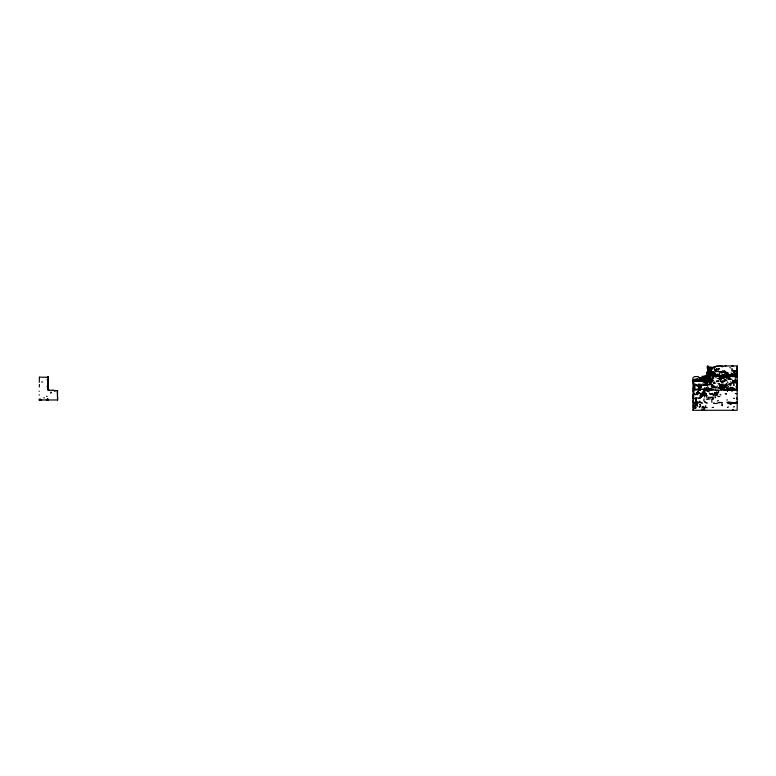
<?xml version="1.0" encoding="UTF-8"?>
<svg xmlns="http://www.w3.org/2000/svg" width="776" height="776" viewBox="0 0 776 776"><rect width="100%" height="100%" fill="white"/><g stroke="black" fill="none" stroke-linecap="round" stroke-linejoin="round"><path stroke-width="1.16" d="M57.521 399.97L57.521 399.388M57.511 398.971L57.511 395.207M57.521 394.868L57.511 391.317M736.618 390.221L737.171 390.609L736.705 382.345M737.171 387.573L737.171 381.22M47.685 387.641L47.375 386.438M47.957 380.676L47.967 379.833M693.113 401.376L693.113 402.317L695.18 402.792L694.792 403.801M732.825 381.773L732.816 380.609L737.152 380.366L737.171 410.291L693.036 410.291L693.366 409.195M733.058 382.209L733.252 382.956M736.987 372.16L736.851 372.829L737.171 365.962L725.085 365.923L721.69 366.582L722.427 366.825M47.792 385.09L47.792 382.122M48.238 377.834L48.248 377.223M696.673 403.093L696.935 403.549L696.848 402.628L697.508 402.395L697.081 402.143L697.052 404.18L697.886 402.007M47.685 387.515L47.666 388.854M700.98 397.079L702.668 395.003L703.716 394.916L704.899 390.968L706.218 390.144M736.492 385.953L736.54 388.213L737.2 388.291L736.773 390.57M707.431 376.176L702.27 376.447L701.979 377.446L700.282 377.96L697.585 376.564L694.559 376.593L692.919 377.728L693.278 410.291M722.184 403.83L722.155 405.712L721.923 404.897M728.266 375.894L728.276 375.109M47.646 389.833L47.666 388.747M703.648 391.958L704.104 390.037L707.76 389.901M48.228 378.193L48.199 378.872M707.751 369.861L707.547 368.425M39.266 386.952L39.43 385.827A1.455 1.455 0 0 0 39.44 385.41L39.382 384.489M737.171 365.962L737.171 382.985L733.233 383.034M47.87 381.831L47.889 381.278M693.327 396.061L693.22 398.524M729.799 378.251L728.703 378.378M733.272 382.888L732.922 382.393M47.782 385.536L47.753 386.37M702.115 410.281L701.95 408.748M737.161 383.034L737.171 382.355L736.531 382.442M47.423 377.155L48.296 376.447L48.296 390.444M55.077 391.25L54.349 391.25M735.182 403.355L737.142 403.452M699.797 379.891L700.282 377.96L700.224 379.629M707.499 367.485L707.266 366.456M728.082 389.756L723.911 389.368L723.93 388.844M723.329 370.928L722.243 371.917L722.466 371.151L723.048 371.2L723.067 372.305L724.571 371.209L725.182 371.5L724.58 372.771M39.324 382.287L39.363 377.185M39.421 399.98L39.44 399.349M695.82 407.041L695.917 407.866L694.656 407.953L696.499 398.204L694.646 398.34M718.809 375.487L719.924 376.108L717.616 376.244L717.645 375.613L718.809 375.487L720.856 376.767L722.505 376.195M708.265 379.59L708.992 379.076L708.478 378.882C706.15 376.535 707.693 377.922 710.777 377.728L711.35 377.99L710.787 378.494L705.549 378.067L705.627 376.787L708.847 377.388L708.566 376.971M711.058 370.026L711.175 368.503M693.21 410.291L693.628 407.992M48.267 376.971L48.296 376.505M50.818 392.685L50.779 393.345M734.659 380.201L735.716 379.59M736.599 382.975L736.589 385.507M693.977 393.713L693.201 388.078C694.598 385.905 693.269 385.837 693.647 384.023L693.308 382.898L694.404 381.161L699.457 380.997M693.055 401.26L693.113 400.309M694.656 407.953L694.53 407.167L693.763 407.904L694.675 407.623M732.728 376.845L732.922 376.118L736.812 377.272L737.161 376.04L736.696 376.321M704.453 390.124L705.636 390.085L704.996 390.144M707.402 375.021L708.216 375.487L707.44 375.419L707.78 374.769M57.637 391.143L57.676 390.735M723.804 375.914L723.523 375.322M693.113 399.087L692.987 398.098M711.359 382.781L711.408 382.112L710.389 384.489L712.853 385.197L716.209 387.622L715.821 387.311M707.799 382.083L704.627 381.52M707.712 370.656L708.139 372.82M709.002 372.228L709.303 373.45L710.409 374.061L708.633 373.091L708.769 374.032L707.819 373.974M715.21 372.926L714.386 374.245L714.58 373.062L713.493 371.752L711.175 371.762L710.079 372.664L711.32 370.647L709.148 371.306L710.797 372.208M39.178 391.356L39.207 391.152M707.305 368.649L707.353 367.999M727.073 400.241L727.112 399.64M707.576 374.197L708.323 375.526L707.741 375.041L708.236 374.168L709.894 374.536L708.313 374.585L707.46 372.461L708.614 372.014L707.78 371.151M703.716 394.916L703.783 394.111M721.156 376.729L722.417 375.264L719.992 375.846L717.49 374.304L714.347 374.905L714.405 373.78L714.395 374.934L713.503 375.041L712.979 374.905L714.095 374.09L714.192 374.653L710.088 373.877L710.573 373.683M693.783 391.308L693.851 390.512L694.908 390.173M709.293 379.037L709.419 377.776M698.672 398.544L700.777 397.516L700.563 395.915L701.717 394.363L700.466 394.78M707.275 367.417L707.673 366.029L708.401 366.796M701.145 386.39L700.602 386.981L701.145 386.39L701.397 387.253L700.602 386.981L700.777 385.623L700.078 385.769M707.741 371.335L707.712 370.453L707.44 372.393L707.712 370.453L708.032 372.364L707.46 372.461M710.515 384.304L710.564 383.78M707.295 374.711L707.44 374.178L707.741 375.041L708.682 374.915M708.022 369.89L707.906 371.345M720.788 376.971L719.284 377.087L721.108 376.709M699.477 389.998L696.799 393.18M707.993 367.261L707.644 369.23L707.537 368.649M709.419 378.727L707.751 379.58L707.673 380.288L708.313 380.143M710.011 383.276L709.303 383.295L710.389 382.432L709.846 384.042M712.067 394.15L711.835 393.568L712.659 393.364L713.095 394.033L711.835 393.568M703.822 400.959L704.055 398.893M712.688 378.281L711.98 380.55L712.135 379.415M707.576 372.868L707.576 373.547M712.349 374.954L711.34 374.595L711.815 373.508L711.175 371.762L713.493 371.752M716.927 381.84L716.384 380.774M702.503 384.023L704.094 384.227C705.161 383.15 711.32 380.9 709.768 381.472M715.53 388.097L715.375 387.408M695.112 407.972L695.587 407.322L694.937 407.206M704.327 392.316L704.414 391.725M707.188 372.936L707.402 372.102L707.828 374.517M709.409 375.623L713.813 376.011M735.464 403.365L735.182 402.569L737.171 402.075M736.744 371.568L737.161 370.812M707.751 379.58L707.673 380.288L700.573 379.668M709.739 375.894L706.393 375.584L704.123 376.379M711.194 382.452L711.543 382.015L711.359 382.578M707.237 371.675L707.489 372.849M732.971 380.9L733.33 381.006M709.662 370.346L707.955 370.695L710.273 370.424M726.84 374.779L727.704 372.461L726.84 374.779L724.503 375.497M693.317 402.763L693.123 406.731L693.346 407.371L694.045 406.964M711.805 379.154L712.756 378.135L711.902 378.61M704.172 380.308L705.743 381.705L703.027 381.307L704.346 381.908M735.619 377.097L736.453 376.379L735.221 376.37M700.563 395.915L700.67 397.04M703.075 395.935L704.075 394.761L704.744 397.118M693.133 397.079L692.997 398.185L692.939 397.225M721.205 389.533C722.272 390.105 722.32 387.884 721.486 388.97M712.843 399.359L713.231 397.981L712.843 399.359L711.718 398.961L711.893 402.298M703.134 378.368L703.143 377.505M717.781 395.062L716.355 394.809L716.413 395.488L715.821 394.15L716.306 394.644M693.404 381.239C693.434 382.869 692.648 380.133 693.88 380.395L693.695 380.919M714.492 381.87L714.386 382.985L713.464 383.15L713.901 383.373M727.471 391.434L727.781 390.095L729.653 389.911M701.979 377.446L702.28 378.116M736.637 386.584L736.482 387.243L736.54 386.235L736.298 386.69M712.397 381.724L713.154 380.473M700.612 379.939L700.777 378.901L703.531 378.727M695.044 388.039L694.452 388.417L694.762 387.34L693.773 386.516M732.36 402.472L727.878 402.24L734.581 402.831C733.582 403.481 735.25 402.948 732.263 403.433M709.409 369.473L710.467 368.949L709.409 369.473L710.021 369.531M693.249 407.837L693.385 407.313M699.098 386.836L699.496 388.64L699.409 387.67L700.233 387.515L697.469 386.176M718.751 374.469L718.207 375.06L717.752 374.624L718.751 374.469L718.566 375.118M707.819 377.757L707.673 378.29L708.973 378.785M715.317 369.463L715.938 370.462L715.22 369.783L717.965 369.027M720.506 372.461L721.224 371.617M699.971 379.813L699.486 380.133L699.816 379.745M693.889 396.575L693.24 396.74C692.085 395.517 694.627 393.568 693.327 394.509M723.504 386.138L725.172 386.496M707.731 370.22L708.342 369.628L707.693 368.736L708.352 368.901M720.768 381.249L720.05 380.9L720.972 381.598L720.914 380.764M705.947 393.345L706.509 393.81L705.122 393.374L704.753 395.217L704.928 393.791M728.315 386.603L728.092 387.331L727.907 386.768M727.578 390.716L727.781 390.095L724.706 390.347M697.343 378.659L693.337 379.658L693.181 380.57M702.668 395.003L701.814 396.507L703.948 393.752L703.725 394.334M710.263 381.617L711.146 379.716L710.137 379.92M698.846 386.38L699.448 386.041M710.535 380.774L710.826 379.939L709.507 381.142L705.811 381.472M717.645 371.122L718.372 369.793M724.832 374.488L724.619 375.118L723.93 374.498L724.212 375.215M707.78 374.633L707.101 373.256L707.12 373.925M711.98 379.629L712.213 378.989M726.414 386.846L726.646 388M693.88 381.462L694.074 380.87L693.657 381.579M714.095 374.09L712.387 373.159L712.649 371.772M699.04 390.241L694.976 389.688M696.014 405.644L695.568 404.597L697.052 404.18M737.171 390.299L736.637 389.232C735.861 391.162 736.356 386.458 737.2 388.291L736.55 388.398L736.909 389.174M734.833 403.51L735.182 402.569M722.34 382.209L721.428 382.597L722.99 381.385L724.852 381.472M721.748 384.673L722.049 383.877M699.632 393.49L698.322 392.452L699.632 393.49L701.873 393.393L703.745 390.716M701.95 378.882L703.502 378.387M709.788 380.793L709.448 379.978M727.025 385.352L725.056 384.78L723.979 385.827L725.589 385.235M711.214 381.714L711.476 381.065M707.78 369.599L709.768 368.833M707.935 376.709L708.624 376.37L708.052 376.428M47.21 380.104L47.288 379.26M710.108 375.768L709.39 375.545L709.254 376.166M711.844 381.472L712.028 380.153M716.209 376.341L712.669 376.505L712.155 375.885M700.641 379.367L700.777 378.901M700.398 389.901L700.146 390.435L700.922 389.523M697.081 402.143L697.352 403.045M712.843 380.754L713.115 380.201M700.602 386.981L701.329 385.449L710.079 384.809M730.876 374.924L729.847 375.72M707.605 377.64L708.245 376.971M725.279 373.033L725.337 373.663L725.046 372.926L726.064 372.538L724.891 372.208L725.841 371.413L724.134 372.082L724.571 371.209L725.182 371.5M736.773 381.423L737.142 380.686L736.589 380.861M734.203 371.578L735.134 371.345L734.823 370.521M699.952 398.195L700.777 397.516M693.317 382.035L694.307 380.987L693.531 381.006M693.851 399.116L694.122 398.621M730.623 387.466L730.323 389.765L728.916 389.756M710.341 375.778L709.875 375.584L710.787 375.749M709.342 373.372L708.614 372.014L707.702 371.966M733.097 382.519L733.029 381.385L733.01 382.762M47.093 386.545L47.578 386.419M721.796 377.611L725.308 377.514L724.212 376.622L725.851 376.602L722.863 377.039L722.223 376.04L721.457 376.632L722.863 377.039M712.591 377.96L713.736 376.99M723.785 377.02L723.009 376.855M704.22 408.981L704.695 408.186L703.88 409.243L704.637 410.281L704.521 409.641M716.937 386.584L717.286 386.021M713.173 377.611L713.59 377.32M695.315 402.637L695.558 401.221L695.5 403.316L696.217 402.599M696.247 384.712L696.392 384.469M706.432 388.233L706.141 388.689L706.761 387.379M707.489 374.866L707.557 375.574L708.187 375.409M707.731 372.897L707.945 374.003M712.998 378.416L711.941 379.862M697.236 392.637L698.604 390.997M734.377 374.469L735.202 373.896L733.446 372.043L734.067 372.431L734.785 371.384L731.933 370.918L731.749 369.832M711.02 380.706L711.825 379.377M712.484 381.171L711.99 381.889L712.533 381.142M720.982 387.515L720.07 386.099L720.642 385.265M716.937 371.83L715.889 371.51L716.229 371.025M711.699 369.657L711.99 369.25C711.136 367.29 710.767 370.501 712.717 368.047M731.826 403.598L730.808 404.16L730.381 403.471L732.864 402.695M694.404 380.056L693.269 380.162L693.86 380.24M733.805 385.139L734.435 385.032L733.456 384.867M719.856 385.759L720.885 385.362L723.998 386.264L723.795 387.816L724.755 387.67L724.58 386.846L724.842 387.951M708.342 370.191L707.955 370.695L708.992 371.044M708.294 376.515L710.098 376.292M719.294 373.237L719.682 372.722M710.312 398.748L708.915 399.126M737.113 388.281L736.531 387.806M704.113 388.407L705.161 387.864M700.117 402.23L699.68 401.046L699.913 402.482L702.387 403.18L701.553 402.472M693.21 381.297L693.434 382.161M698.672 389.271L700.418 388.912M707.887 371.985L707.547 371.17M714.211 376.67L713.794 375.817L715.821 375.671M718.091 374.983L717.199 374.973M708.983 373.79L709.507 373.576L708.304 373.469L708.633 373.091M724.571 371.209L724.134 372.082M709.7 373.692L711.117 372.577L712.271 372.81M707.693 368.736L707.644 369.23M706.742 397.312L706.257 396.458L707.101 395.896L704.773 394.092M714.667 371.074L715.724 370.821L715.889 371.51M719.187 368.639L718.547 368.445L719.439 369.095M735.881 373.896L737.171 373.663L736.618 373.188M719.284 377.087L719.711 376.661L720.012 377.369M727.325 389.678L730.672 387.166L732.738 388.689L736.162 389.523M697.779 391.822L696.266 392.84M730.633 403.792L731.205 403.452M700.815 379.28L701.252 378.872L701.329 380.124M696.14 405.295L697.168 405.576L696.14 405.295L695.189 406.197L695.092 404.878L695.063 406.886M719.536 374.41L719.759 373.809M728.451 377.631L727.529 377.408L729.285 378.116M734.018 372.965L734.309 373.314M721.913 386.671L722.728 387.049L719.488 386.351L719.468 385.808M727.306 388.126L726.899 388.495L727.898 388.65M704.414 381.52L702.823 381.86L703.706 381.588M51.468 392.54L50.973 392.045M46.24 399.873L47.608 399.766M718.983 379.823L719.798 379.105M719.003 385.071L719.468 383.761L718.043 383.635M717.131 393.151L718.314 392.831L716.481 391.967L717.538 392.801M713.066 378.63L713.736 378.067M716.316 392.656L714.541 393.102L716.976 394.062L714.541 393.102L715.617 393.054M715.259 376.505L717.645 375.613L716.782 375.807M722.165 384.556L723.387 384.033M713.988 368.716L714.395 369.366L714.58 368.231M711.252 378.513L711.117 379.027M724.134 377.146L724.736 377.611L725.065 376.505L725.618 377.01L728.751 376.282L727.131 376.35M726.802 373.925L728.344 373.382M734.164 402.977L730.905 403.53M736.385 387.437L736.405 388.019M737.161 402.492L735.91 402.579M704.53 381.103L699.186 380.997M708.585 372.325L708.857 372.878L708.216 372.257M698.584 387.505L698.914 386.71L698.933 387.34M694.598 387.816L693.909 388.078M721.273 378.863L721.816 378.814L720.273 378.95L722.155 378.329M701.814 396.507L702.571 396.012M717.548 380.87L718.198 380.444M717.131 369.027L716.452 369.473L716.413 368.842M722.456 371.588L723.048 371.2M704.036 378.339L703.366 378.349C707.246 379.241 705.335 375.613 702.27 376.447M47.2 396.39L46.531 396.323M710.932 368.862L712.184 368.726M706.8 382.956L707.353 382.626L706.15 381.792L704.53 381.705L705.287 382.17M714.453 366.97L715.084 366.611M701.378 379.057L702.028 378.688M693.298 390.076L695.131 389.038M705.006 395.294L703.987 395.226M712.261 376.302L712.746 376.04M714.308 387.961L712.174 387.816L711.291 386.186M711.34 374.595L711.417 373.954M714.803 374.954L716.083 374.808M696.305 398.515L695.442 398.951L695.975 398.437L696.441 398.641L695.762 399.077L696.285 398.961M713.328 367.077L714.492 366.495M706.548 384.75L707.683 384.178L704.938 384.615L707.275 384.789M693.889 397.972L693.288 397.642M703.192 392.181L703.725 391.919M701.698 378.639L702.348 378.193M717.761 396.488L719.847 396.507M704.763 378.339L703.376 378.455M721.049 375.409L722.96 374.556M707.896 378.397L701.291 379.755L703.395 379.319M699.962 406.149L700.553 405.877L699.137 406.731L699.816 407.652M730.691 403.83L727.81 403.501L730.022 402.841M717.199 401.085L718.392 400.552M704.666 380.221C706.441 380.124 707.984 380.676 708.323 380.997L708.624 381.375M706.81 380.463L707.402 380.521M736.327 377.087L737.181 376.961M698.012 393.752L699.797 393.083L699.166 392.84M727.364 407.439L728.577 406.925M718.13 366.156L716.209 366.398M730.022 376.059L730.837 375.923L728.8 375.856M723.261 371.801L724.153 372.732M733.398 407.022L734.494 406.575M724.192 390.037L723.542 389.872M721.544 377.369L722.204 377.117M715.511 397.564L714.987 397.768L715.22 396.012M725.899 372.926L726.52 373.014M723.242 388.931L716.209 387.622M707.722 384.421L707.178 382.917M729.246 374.769L731.807 374.614M709.565 381.54L710.748 381.123M709.603 397.186L708.071 397.419M724.716 376.321L726.957 375.584M734.591 398.398L733.514 398.243M47.239 377.291L39.537 377.136M698.06 380.832L699.642 380.754M720.991 389.445L721.971 389.358M732.573 366.068L731.72 366.34L733.155 366.068M734.474 389.814L735.27 389.513M731.021 389.901L731.525 389.746M711.757 388.339L709.264 388.747L707.547 386.671M736.22 389.775L737.181 389.736M723.911 376.311L726.365 376.069M713.58 407.322L712.174 407.507M694.384 384.605L695.616 384.256L694.054 384.818M706.79 403.287L707.305 403.142M713.464 383.15L714.386 382.985M708.304 373.469L709.196 373.227M724.774 389.707L725.279 389.571M693.113 381.016L693.744 380.851M716.558 390.561L717.354 390.347M711.64 367.746L712.591 367.494L709.099 367.232L707.673 366.029M708.672 398.457L707.906 398.233M736.385 386.303L736.443 387.418L737.161 387.234M726.976 380.909L725.007 379.58L723.979 379.842L726.19 380.424L725.482 380.531M39.906 399.98L41.72 399.98M700.175 389.203L710.088 389.406M717.48 376.36L718.043 376.234M736.337 389.804L737.152 389.63M733.058 376.321L729.741 376.176L730.672 376.273M717.81 375.08L719.187 375.778M721.389 402.773L722.233 402.628L719.032 402.366M736.802 389.562L736.715 388.078M715.656 403.549L717.499 403.219M735.658 380.405L733.378 380.599M703.405 381.336L698.575 381.171M696.159 385.158L697.488 384.945M701.853 389.232L705.083 389.93M719.459 375.118L722.049 376.486L721.544 376.321M699.768 389.3L700.582 389.164M49.645 390.163L50.188 390.163M723.698 378.116L724.386 378.009M737.171 376.486L736.453 376.379M733.718 389.086L733.543 388.543M736.608 398.942L737.171 398.864M695.917 407.866L693.356 408.089M697.304 380.027L699.933 380.162M708.614 375.904L709.235 375.982M705.85 384.033L707.169 383.965L706.548 383.945M720.952 388.01L719.769 388.029M710.632 380.531L709.274 380.434M721.893 381.404L722.99 381.385M695.684 389.377L696.906 389.222M693.773 394.45L697.866 394.295M700.67 379.173L700.447 378.368M727.141 389.921L727.762 389.853L726.142 389.668M724.095 390.066L718.498 390.289M724.464 381.268L721.99 381.103M694.53 389.921L693.637 390.018L693.715 389.183M699.574 385.148L699.079 385.197L700.873 385.255M703.687 376.661L704.831 376.729M715.356 387.602L712.397 386.545M693.24 394.674L696.091 394.741M711.708 397.399L712.64 397.312L710.312 397.351M700.67 386.526L699.331 386.37M728.295 376.118L729.285 376.03M716.287 381.579L716.946 381.53M715.443 390.095L706.373 390.056M712.727 375.109L713.852 375.177M734.688 376.554L733.233 376.515M43.854 397.933L44.407 397.894M693.23 381.171L694.142 381.569L694.074 380.87M726.87 402.249L728.412 402.657M56.192 390.561L55.212 390.58M714.764 367.29L715.433 367.252M713.425 389.591L711 389.513M725.085 365.923L726.045 365.865M721.699 366.194L723.135 366.35M706.781 402.589L705.636 402.773L704.462 401.871M701.96 407.545L703.929 407.759L702.988 406.779L703.929 407.759M719.992 375.846L722.679 376.185M47.365 399.98L47.608 399.436M722.388 378.135L722.99 378.106M730.546 402.599L734.057 403.375M736.191 373.595L737.132 374.061M709.7 393.607L711.155 393.539L711.67 394.266L709.7 393.607L710.253 394.305M698.216 380.211L699.535 380.347M697.168 398.001L695.568 398.02M725.133 376.99L725.618 377.01M697.915 402.249L698.769 402.22M706.548 385.42L702.532 385.478M41.632 381.947L42.719 381.957M56.221 390.551L57.007 390.59M720.613 365.942L716.132 366.136M52.855 390.26L54.058 390.26M724.212 385.235L725.444 385.575M696.101 379.871L698.128 379.91M697.624 380.919L694.016 381.094L694.142 381.569M720.07 386.099L720.691 386.079M39.857 398.942L40.245 398.942M715.191 390.027L718.227 390.008M734.3 373.692L735.619 374.779L737.152 374.633L736.259 374.1M729.731 390.076L737.142 390.076M733.252 382.151L737.161 381.84L735.027 381.831M698.313 384.091L701.223 384.382M723.795 389.94L725.967 390.066M701.746 381.249L702.668 381.239M52.749 390.26L50.983 390.221M697.333 389.115L699.661 389.154M694.122 385.682L696.877 385.682M48.238 390.124L49.528 390.153M38.819 399.98L57.686 399.98L57.24 390.619M705.462 407.623L707.208 407.623M717.781 375.39L716.597 375.167M735.522 402.986L737.152 403.375M704.317 381.821L705.918 381.947M734.232 374.847L735.095 374.866M723.475 376.777L722.931 376.515M730.255 389.921L731.525 389.95M694.879 385.604L696.159 385.623M705.898 376.68L706.635 376.7L706.567 377.301M694.821 394.033L693.851 393.384M709.681 367.29L712.155 367.358M708.323 380.997L707.615 380.55M720.768 371.549L718.062 371.646M697.925 397.913L698.759 397.942M727.393 376.816L725.977 376.719M730.391 385.352L729.75 384.556M728.654 403.345L729.799 403.394M733.582 374.992L731.749 374.779L733.194 375.118M736.075 389.697L736.754 389.736M698.274 385.682L699.04 385.72M732.195 375.06L732.719 375.089L731.749 374.779M718.227 402.725L719.75 402.812M713.794 375.817L713.6 376.04M702.901 379.299L703.415 379.328M727.519 376.253L726.85 376.214L728.111 376.03M717.606 378.339L720.904 378.523M734.067 372.431L734.95 372.499M719.352 384.227L720.37 384.324M707.935 377.408L708.847 377.388M711.621 385.439L712.222 385.507M707.567 374.381L708.129 375.274L707.392 374.245M705.937 381.666L707.314 382.064M733.863 375.652L734.659 375.768M729.197 378.95L732.049 379.28M707.605 374.662L708.187 374.75M722.66 387.573L723.562 387.913L723.261 387.03L723.387 387.69M701.339 393.704L702.561 393.898M735.26 371.122L736.123 371.267M709.584 389.891L710.797 390.095M722.475 372.79L721.108 372.567L721.719 372.994M726.821 387.428L725.647 387.195M731.399 374.158L732.146 374.304M699.971 395.324L700.466 396.875M735.231 393.48L736.667 393.772M706.276 399.106L708.013 399.465M709.342 391.928L705.617 390.328M698.749 388.116L699.254 388.233M697.508 402.773L698.545 403.006M713.357 367.436L713.862 367.552M732.389 370.443L733.524 370.715M733.272 381.84L733.126 382.869M728.596 378.591L729.983 378.93M730.565 379.658L726.355 378.562M720.002 384.537L720.623 384.692M728.664 374.391L729.615 374.633M725.55 393.791L726.53 394.043L725.23 393.539M715.006 393.51L715.773 393.713M703.454 384.459L704.239 384.673M718.314 374.662L717.49 374.304M714.512 375.71L715.792 376.059M719.4 365.7L722.475 366.156M731.661 368.775L732.787 369.104M714.958 383.082L715.608 383.276M722.631 381.423L723.572 382.035M730.808 404.16L729.518 403.462M695.345 380.211L697.449 380.376M707.208 373.285L707.372 373.77M729.333 403.035L730.381 403.471M709.148 371.306L709.73 371.51M733.621 410.213L732.486 409.815L733.388 410.291M694.695 402.928L694.054 402.705L694.365 402.191M698.245 385.003L700.321 385.245M696.654 394.46L697.537 394.78M720.904 394.994L720.012 394.431M704.705 401.328L705.219 401.522M716.238 395.343L714.056 394.373L716.413 395.488M53.35 390.522L53.253 390.425M729.818 367.649L730.585 367.95M729.547 402.589L728.974 402.463M730.662 403.084L731.458 403.404M693.288 383.257L694.122 383.596M717.829 381.268L718.702 381.637M730.905 372.926L733.048 374.09M726.578 377.291L727.083 377.524M707.353 374.711L709.08 375.516M735.134 371.345L735.852 371.685M699.729 404.189L700.553 404.577L699.991 404.568M715.773 377.631L716.335 377.912M729.343 377.495L730.391 378.242M701.737 380.017L702.328 380.327M711.301 369.211L710.865 368.978L711.204 369.57M707.508 375.138L708.042 375.409L707.111 374.216M702.6 407.216L703.105 407.487L702.115 406.469M708.372 374.43L707.615 373.935M733.737 388.281L734.28 388.582M730.206 383.354L731.089 385.129M721.593 385.837L722.698 386.681M735.551 374.73L734.823 374.187L734.979 373.188L735.202 373.896M704.55 388.155L705.947 389.135M735.115 378.416L735.328 378.087M700.806 386.875L701.397 387.253M695.286 403.18L695.703 402.201M712.096 384.692L712.853 385.197M724.755 387.67L724.192 387.68M708.1 366.699L708.963 367.436M731.302 388.097L731.836 388.475M707.479 388.727L708.052 389.154M730.798 381.714L731.865 383.819M697.847 378.824L698.497 379.328M736.502 397.913L737.103 398.379M729.615 383.363L730.177 383.81M722.728 387.049L722.165 386.361M700.078 396.798L700.65 397.273M723.94 377.776L723.397 377.32L723.426 377.815M706.849 380.754L707.508 381.588M709.186 375.312L708.798 374.73M694.239 387.777L694.452 388.417M727.539 382.073L728.169 383.286M708.275 374.895L707.217 373.712M720.177 376.118L720.856 376.767M708.275 377.825L708.827 378.387M706.887 395.799L705.976 394.577M728.489 384.566L728.984 385.09M707.925 375.05L707.47 374.837M706.742 390.192L707.576 391.065M732.602 387.263L733.097 387.806M718.974 375.4L719.43 375.914M707.857 373.586L707.76 372.412L707.479 373.256L708.769 374.032M723.28 388.475L723.911 389.368M712.106 374.08L712.63 374.75M713.483 375.671L713.144 375.08M706.839 376.331L706.393 375.584M726.753 383.897L726.239 383.392L726.307 384.256M721.68 388.213L722.078 388.795M712.737 386.157L713.066 386.661M714.58 373.062L714.938 373.615M735.784 374.779L735.512 374.284L735.619 374.779M721.641 376.244L721.35 375.652M714.531 373.741L714.822 374.333M39.207 394.693L39.236 395.11M696.993 405.547L697.352 406.343M698.507 377.592L698.623 377.281M719.042 387.447L719.294 388.029M699.593 377.67L700.01 378.717M704.715 392.045L705.122 393.374M704.443 392.452L704.637 393.112M727.17 384.683L727.306 385.206M714.88 370.103L715.016 370.705M704.133 380.948L704.249 381.443M722.737 384.566L722.825 385.061M712.746 373.023L712.853 373.857M699.234 380.366L699.283 380.861M707.402 372.102L707.499 373.072M700.709 395.808L700.767 397.525M709.39 383.48L709.419 384.033M707.334 371.782L707.363 372.383M693.172 390.512L693.191 391.444M57.521 399.543L57.511 398.98M48.296 399.068L48.296 399.98M716.937 377.252L716.937 377.252M708.09 366.456L708.575 367.038L708.09 366.456M713.755 394.916L713.28 395.779L713.755 394.916M705.733 405.993L705.132 407.08L705.733 405.993M706.81 382.423L705.753 383.422L706.81 382.423M718.683 391.958L717.829 392.549L718.683 391.958M694.724 380.56L694.093 381.103L694.724 380.56M732.302 390.59L731.729 391.065L733.32 390.085L732.302 390.59M720.147 377.572L719.653 377.863L720.856 377.689L720.147 377.572M719.798 378.067L720.293 378.193L719.798 378.067M696.217 400.668L695.655 400.765L696.217 400.668M705.976 384.847L705.345 384.945L706.994 384.809L705.976 384.847M714.754 403.559L713.813 403.093L714.754 403.559M44.339 385.74L44.339 385.74M47.608 399.824L47.433 398.66L47.608 399.902"/></g></svg>
